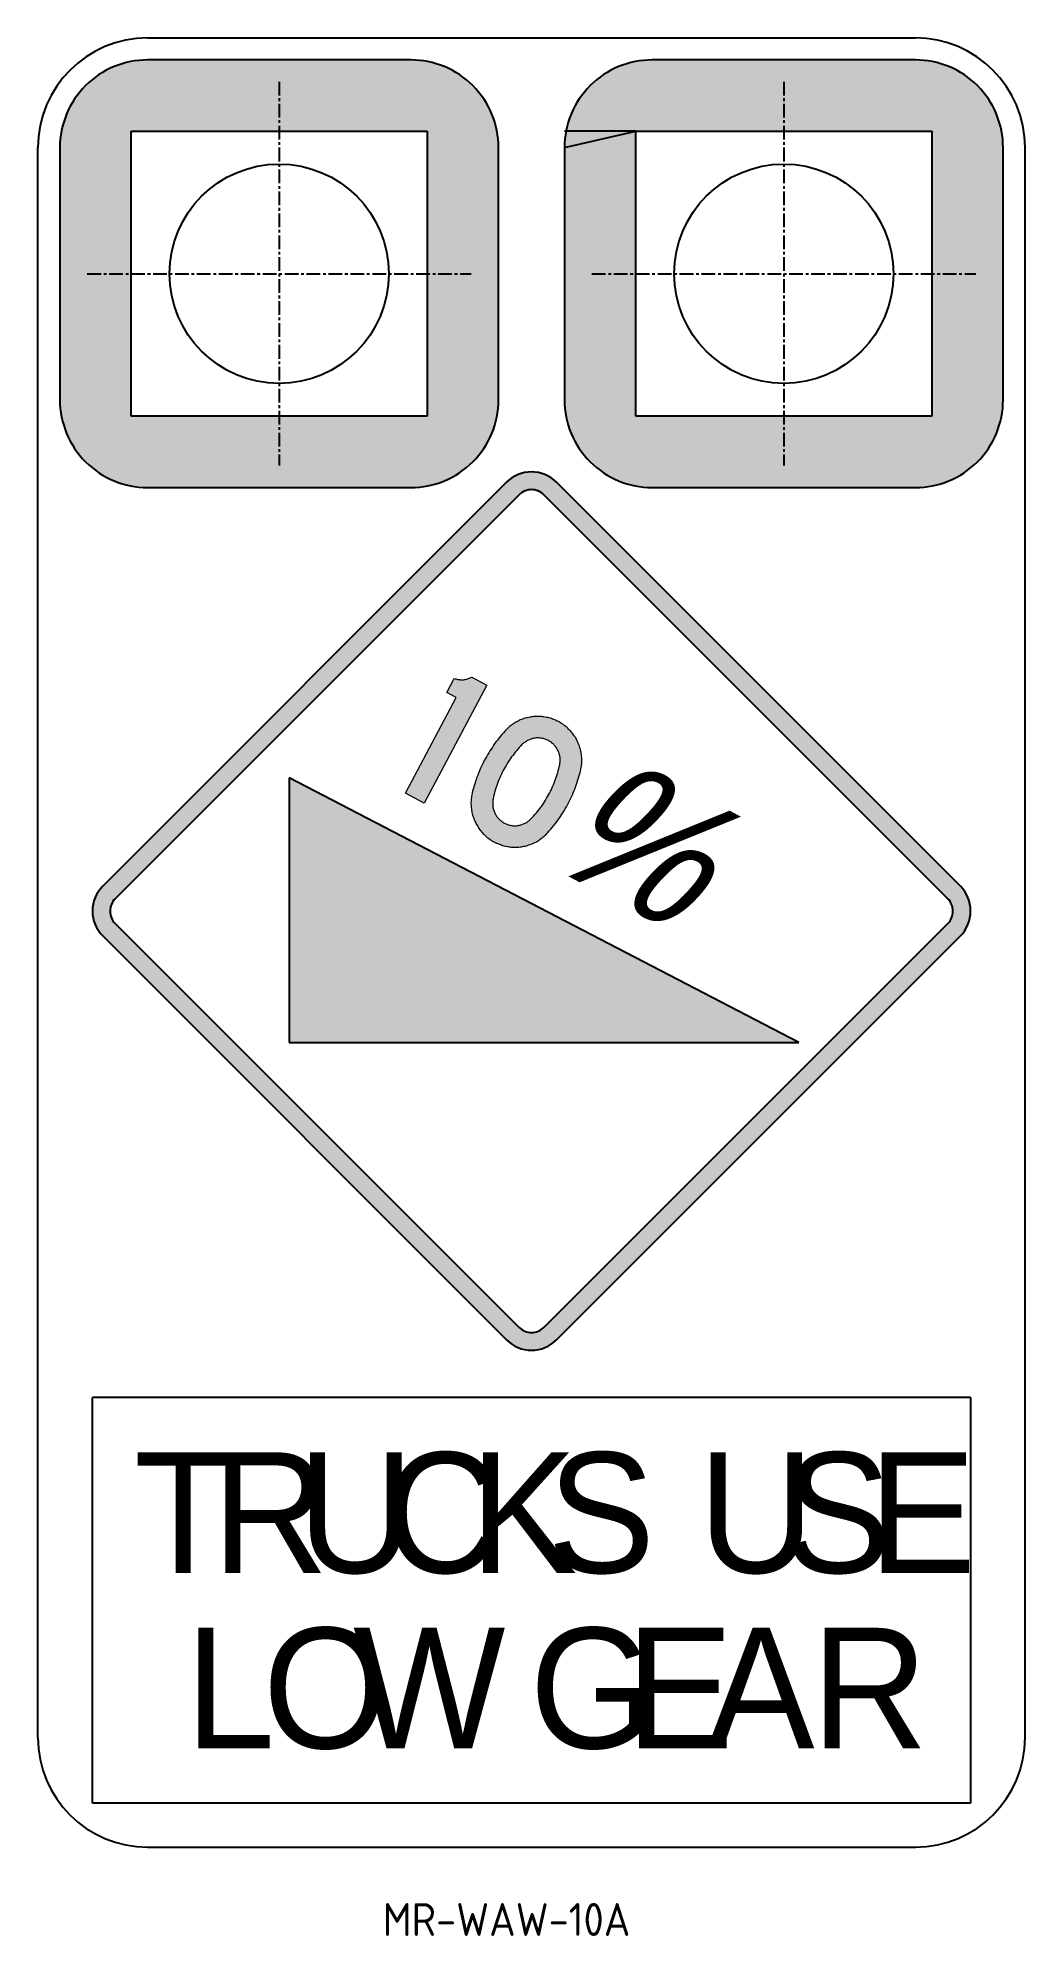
# Model space of a CAD drawing. Header units: millimetres. Extents: x -88 to 2, y 183 to 356.
import ezdxf

# ---------------------------------------------------------------- set-up
doc = ezdxf.new("R2010")
doc.units = ezdxf.units.MM
doc.linetypes.add('CENTER', pattern=[2, 1.25, -0.25, 0.25, -0.25])
for name, color, linetype in [('CENT25', 1, 'CENTER'), ('L25', 1, 'Continuous'), ('L35', 3, 'Continuous'), ('T25', 1, 'Continuous')]:
    doc.layers.add(name, color=color, linetype=linetype)
doc.styles.add('ARIAL', font='ARIAL.TTF', dxfattribs={"width": 0.9, "oblique": 15})
doc.styles.add('CSERIES', font='Cseries.shx')
doc.styles.add('ISO', font='iso')

# ---------------------------------------------------------------- blocks, each defined once
blk = doc.blocks.new('blk2')
at = {"layer": 'L35', "style": 'CSERIES'}
for s, p in [('U', (0, 0)), ('S', (5.21, 0)), ('E', (10.36, 0))]:
    blk.add_text(s, height=7.33, dxfattribs=at).set_placement(p)
blk = doc.blocks.new('blk1')
at = {"layer": 'L35', "style": 'CSERIES'}
for s, p in [('T', (0, 0)), ('R', (4.74, 0)), ('U', (9.95, 0)), ('C', (15.16, 0)), ('K', (20.41, 0)), ('S', (25.14, 0))]:
    blk.add_text(s, height=7.33, dxfattribs=at).set_placement(p)
blk = doc.blocks.new('blk3')
at = {"layer": 'L35'}
for name, p in [('blk1', (0, 0)), ('blk2', (34.3, 0))]:
    blk.add_blockref(name, p, dxfattribs=at)
blk = doc.blocks.new('blk5')
at = {"layer": 'L35', "style": 'CSERIES'}
for s, p in [('G', (0, 0)), ('E', (5.86, 0)), ('A', (10.79, 0)), ('R', (17.14, 0))]:
    blk.add_text(s, height=7.33, dxfattribs=at).set_placement(p)
blk = doc.blocks.new('blk4')
at = {"layer": 'L35', "style": 'CSERIES'}
for s, p in [('L', (0, 0)), ('O', (4.72, 0)), ('W', (10.21, 0))]:
    blk.add_text(s, height=7.33, dxfattribs=at).set_placement(p)
blk = doc.blocks.new('blk6')
at = {"layer": 'L35'}
for name, p in [('blk4', (0, 0)), ('blk5', (20.935625, 0))]:
    blk.add_blockref(name, p, dxfattribs=at)

msp = doc.modelspace()

# ---------------------------------------------------------------- hatches: boundary and pattern name
at = {"layer": 'L25'}
h = msp.add_hatch(color=256, dxfattribs=at)
h.paths.add_polyline_path([(-52.83, 347.25), (-52.83, 321.25), (-79.83, 321.25), (-79.83, 346.68), (-83.98, 351.41, 0.19903), (-86.33, 345.75), (-86.33, 322.75, 0.414214), (-78.33, 314.75), (-54.33, 314.75, 0.414214), (-46.33, 322.75), (-46.33, 345.75, 0.414214), (-54.33, 353.75), (-78.33, 353.75, 0.198795), (-83.98, 351.41), (-79.83, 346.68), (-79.83, 347.25)])
h.paths.add_polyline_path([(-6.81, 347.25), (-6.81, 346.2), (-1.32, 349.65, 0.271777), (-8.31, 353.75), (-32.31, 353.75, 0.414214), (-40.31, 345.75), (-40.31, 322.75, 0.414214), (-32.31, 314.75), (-8.31, 314.75, 0.414214), (-0.31, 322.75), (-0.31, 345.75, 0.128024), (-1.32, 349.65), (-6.81, 346.2), (-6.81, 321.25), (-33.81, 321.25), (-33.81, 347.25)])
at = {"layer": 'L25', "ltscale": 1000}
h = msp.add_hatch(color=256, dxfattribs=at)
edge = h.paths.add_edge_path(flags=16)
edge.add_arc((-80.16, 276.12), 1.6, 135, 225)
edge.add_line((-81.29, 274.99), (-44.45, 238.15))
edge.add_arc((-43.32, 239.28), 1.6, 225, 315)
edge.add_line((-42.19, 238.15), (-5.35, 274.99))
edge.add_arc((-6.48, 276.12), 1.6, 315, 405)
edge.add_line((-5.35, 277.25), (-42.19, 314.09))
edge.add_arc((-43.32, 312.96), 1.6, 45, 135)
edge.add_line((-44.45, 314.09), (-81.29, 277.25))
edge = h.paths.add_edge_path()
edge.add_arc((-43.32, 239.28), 3.21, 225, 315)
edge.add_line((-41.05, 237.01), (-4.21, 273.85))
edge.add_arc((-6.48, 276.12), 3.21, 315, 405)
edge.add_line((-4.21, 278.39), (-41.05, 315.23))
edge.add_arc((-43.32, 312.96), 3.21, 45, 135)
edge.add_line((-45.59, 315.23), (-82.42, 278.39))
edge.add_arc((-80.16, 276.12), 3.21, 135, 225)
edge.add_line((-82.42, 273.85), (-45.59, 237.01))
at = {"layer": 'L35', "linetype": 'Continuous'}
h = msp.add_hatch(color=1, dxfattribs=at)
h.paths.add_polyline_path([(-47.38, 296.72), (-48.77, 297.46), (-49.01, 297.34), (-49.22, 297.27), (-49.43, 297.23), (-49.65, 297.21), (-49.9, 297.22), (-50.13, 297.26), (-50.36, 297.34), (-51.04, 296.05), (-50.19, 295.59), (-54.82, 286.87), (-53.1, 285.96)])
h.paths.add_polyline_path([(-47.33, 290.38), (-47.43, 290.2), (-47.53, 290.02), (-47.63, 289.84), (-47.72, 289.65), (-47.81, 289.47), (-47.9, 289.28), (-47.99, 289.09), (-48.07, 288.9), (-48.15, 288.71), (-48.22, 288.52), (-48.29, 288.32), (-48.36, 288.13), (-48.43, 287.93), (-48.49, 287.74), (-48.55, 287.54), (-48.61, 287.34), (-48.66, 287.14), (-48.72, 286.94), (-48.74, 286.83), (-48.77, 286.72), (-48.79, 286.6), (-48.8, 286.48), (-48.82, 286.37), (-48.83, 286.25), (-48.84, 286.02), (-48.84, 285.91), (-48.83, 285.79), (-48.83, 285.67), (-48.82, 285.56), (-48.79, 285.33), (-48.77, 285.21), (-48.75, 285.1), (-48.72, 284.99), (-48.69, 284.88), (-48.66, 284.77), (-48.62, 284.66), (-48.54, 284.44), (-48.49, 284.33), (-48.44, 284.23), (-48.39, 284.12), (-48.34, 284.02), (-48.28, 283.92), (-48.22, 283.82), (-48.16, 283.72), (-48.09, 283.63), (-48.02, 283.54), (-47.95, 283.44), (-47.88, 283.36), (-47.8, 283.27), (-47.72, 283.18), (-47.64, 283.1), (-47.56, 283.02), (-47.47, 282.94), (-47.38, 282.87), (-47.2, 282.73), (-47.01, 282.6), (-46.91, 282.53), (-46.81, 282.48), (-46.7, 282.42), (-46.6, 282.37), (-46.5, 282.32), (-46.39, 282.27), (-46.28, 282.23), (-46.18, 282.18), (-45.96, 282.11), (-45.84, 282.08), (-45.73, 282.05), (-45.62, 282.03), (-45.5, 282.01), (-45.39, 281.99), (-45.28, 281.97), (-45.16, 281.96), (-45.04, 281.95), (-44.93, 281.95), (-44.81, 281.95), (-44.7, 281.95), (-44.58, 281.95), (-44.46, 281.96), (-44.35, 281.97), (-44.24, 281.99), (-44.12, 282.01), (-44.01, 282.03), (-43.78, 282.08), (-43.67, 282.11), (-43.56, 282.15), (-43.45, 282.18), (-43.34, 282.23), (-43.23, 282.27), (-43.13, 282.32), (-43.02, 282.37), (-42.92, 282.42), (-42.82, 282.48), (-42.72, 282.54), (-42.62, 282.6), (-42.52, 282.67), (-42.34, 282.8), (-42.25, 282.88), (-42.16, 282.95), (-42.08, 283.03), (-41.99, 283.11), (-41.91, 283.19), (-41.83, 283.28), (-41.7, 283.44), (-41.56, 283.59), (-41.43, 283.75), (-41.3, 283.91), (-41.17, 284.07), (-41.04, 284.24), (-40.92, 284.4), (-40.8, 284.57), (-40.68, 284.74), (-40.57, 284.91), (-40.46, 285.09), (-40.35, 285.26), (-40.25, 285.44), (-40.14, 285.62), (-40.04, 285.8), (-39.95, 285.98), (-39.85, 286.17), (-39.76, 286.35), (-39.67, 286.54), (-39.59, 286.73), (-39.51, 286.92), (-39.43, 287.11), (-39.35, 287.3), (-39.28, 287.5), (-39.21, 287.69), (-39.14, 287.89), (-39.08, 288.08), (-39.02, 288.28), (-38.96, 288.48), (-38.91, 288.68), (-38.86, 288.88), (-38.83, 288.99), (-38.81, 289.1), (-38.77, 289.33), (-38.75, 289.45), (-38.74, 289.56), (-38.73, 289.8), (-38.73, 289.91), (-38.74, 290.03), (-38.74, 290.14), (-38.77, 290.37), (-38.8, 290.6), (-38.83, 290.72), (-38.85, 290.83), (-38.88, 290.94), (-38.92, 291.05), (-38.95, 291.16), (-38.99, 291.27), (-39.03, 291.38), (-39.08, 291.49), (-39.13, 291.59), (-39.18, 291.7), (-39.23, 291.8), (-39.29, 291.9), (-39.35, 292), (-39.42, 292.1), (-39.48, 292.19), (-39.55, 292.28), (-39.62, 292.37), (-39.7, 292.46), (-39.77, 292.55), (-39.85, 292.63), (-39.93, 292.72), (-40.1, 292.88), (-40.19, 292.95), (-40.28, 293.02), (-40.38, 293.09), (-40.47, 293.16), (-40.57, 293.22), (-40.67, 293.28), (-40.77, 293.34), (-40.97, 293.45), (-41.07, 293.5), (-41.18, 293.55), (-41.29, 293.59), (-41.4, 293.63), (-41.51, 293.67), (-41.62, 293.71), (-41.73, 293.74), (-41.84, 293.77), (-41.96, 293.79), (-42.07, 293.81), (-42.18, 293.83), (-42.3, 293.85), (-42.41, 293.86), (-42.53, 293.87), (-42.64, 293.87), (-42.76, 293.87), (-42.88, 293.87), (-42.99, 293.87), (-43.11, 293.86), (-43.22, 293.85), (-43.34, 293.83), (-43.45, 293.81), (-43.57, 293.79), (-43.68, 293.76), (-43.79, 293.74), (-43.9, 293.71), (-44.12, 293.63), (-44.23, 293.59), (-44.34, 293.55), (-44.45, 293.5), (-44.55, 293.45), (-44.65, 293.39), (-44.75, 293.34), (-44.85, 293.28), (-44.95, 293.22), (-45.05, 293.15), (-45.23, 293.01), (-45.32, 292.94), (-45.41, 292.86), (-45.58, 292.71), (-45.66, 292.62), (-45.74, 292.54), (-45.88, 292.38), (-46.01, 292.23), (-46.14, 292.07), (-46.28, 291.91), (-46.4, 291.75), (-46.53, 291.58), (-46.65, 291.42), (-46.77, 291.25), (-46.89, 291.08), (-47, 290.9), (-47.11, 290.73), (-47.22, 290.56)])
h.paths.add_polyline_path([(-45.09, 290.23), (-44.91, 290.47), (-44.8, 290.61), (-44.62, 290.83), (-44.36, 291.12), (-44.13, 291.37), (-43.93, 291.53), (-43.72, 291.66), (-43.52, 291.75), (-43.3, 291.83), (-43.13, 291.87), (-42.99, 291.9), (-42.75, 291.91), (-42.49, 291.9), (-42.23, 291.85), (-42.01, 291.78), (-41.78, 291.68), (-41.57, 291.55), (-41.38, 291.39), (-41.19, 291.2), (-41.11, 291.09), (-41.03, 290.99), (-40.91, 290.77), (-40.81, 290.53), (-40.76, 290.33), (-40.74, 290.2), (-40.71, 290.07), (-40.71, 289.79), (-40.73, 289.63), (-40.74, 289.52), (-40.79, 289.29), (-40.85, 289.04), (-40.93, 288.76), (-40.98, 288.58), (-41.07, 288.31), (-41.15, 288.06), (-41.25, 287.8), (-41.38, 287.49), (-41.51, 287.22), (-41.59, 287.05), (-41.71, 286.81), (-41.88, 286.51), (-42.03, 286.25), (-42.13, 286.09), (-42.28, 285.87), (-42.44, 285.64), (-42.61, 285.41), (-42.77, 285.2), (-42.95, 284.99), (-43.13, 284.79), (-43.26, 284.65), (-43.42, 284.48), (-43.63, 284.3), (-43.84, 284.17), (-44.07, 284.05), (-44.32, 283.97), (-44.53, 283.93), (-44.79, 283.91), (-45, 283.91), (-45.27, 283.95), (-45.51, 284.02), (-45.74, 284.11), (-45.95, 284.23), (-46.14, 284.38), (-46.3, 284.54), (-46.46, 284.72), (-46.59, 284.92), (-46.71, 285.15), (-46.76, 285.3), (-46.8, 285.41), (-46.82, 285.54), (-46.85, 285.68), (-46.87, 285.96), (-46.86, 286.11), (-46.84, 286.25), (-46.77, 286.6), (-46.67, 286.97), (-46.58, 287.3), (-46.48, 287.58), (-46.42, 287.76), (-46.32, 288.01), (-46.22, 288.27), (-46.1, 288.52), (-45.98, 288.77), (-45.86, 289.01), (-45.73, 289.25), (-45.58, 289.49), (-45.41, 289.78), (-45.24, 290.03)], flags=16)
msp.add_hatch(color=1, dxfattribs=at).paths.add_polyline_path([(-65.41, 288.28), (-65.41, 264.13), (-18.95, 264.13)])

# ---------------------------------------------------------------- linework, layer by layer
at = {"color": 1, "lineweight": 0}
for points in [[(-48.77, 297.46), (-47.38, 296.72), (-53.1, 285.96), (-54.82, 286.87), (-50.19, 295.59), (-51.04, 296.05), (-50.36, 297.34), (-50.28, 297.31), (-50.21, 297.29), (-50.14, 297.27), (-50.06, 297.25), (-49.98, 297.24), (-49.9, 297.23), (-49.83, 297.22), (-49.75, 297.22), (-49.67, 297.21), (-49.59, 297.22), (-49.51, 297.22), (-49.44, 297.23), (-49.36, 297.25), (-49.28, 297.26), (-49.21, 297.28), (-49.13, 297.3), (-49.06, 297.33), (-48.99, 297.36), (-48.91, 297.39), (-48.84, 297.43), (-48.77, 297.46), (-48.77, 297.46)], [(-40.87, 293.4), (-40.97, 293.45), (-41.07, 293.5), (-41.18, 293.55), (-41.29, 293.59), (-41.4, 293.63), (-41.51, 293.67), (-41.62, 293.71), (-41.73, 293.74), (-41.84, 293.77), (-41.96, 293.79), (-42.07, 293.81), (-42.18, 293.83), (-42.3, 293.85), (-42.41, 293.86), (-42.53, 293.87), (-42.64, 293.87), (-42.76, 293.87), (-42.88, 293.87), (-42.99, 293.87), (-43.11, 293.86), (-43.22, 293.85), (-43.34, 293.83), (-43.45, 293.81), (-43.57, 293.79), (-43.68, 293.76), (-43.79, 293.74), (-43.9, 293.71), (-44.01, 293.67), (-44.12, 293.63), (-44.23, 293.59), (-44.34, 293.55), (-44.45, 293.5), (-44.55, 293.45), (-44.65, 293.39), (-44.75, 293.34), (-44.85, 293.28), (-44.95, 293.22), (-45.05, 293.15), (-45.14, 293.08), (-45.23, 293.01), (-45.32, 292.94), (-45.41, 292.86), (-45.5, 292.78), (-45.58, 292.71), (-45.66, 292.62), (-45.74, 292.54)], [(-38.86, 288.88), (-38.83, 288.99), (-38.81, 289.1), (-38.79, 289.22), (-38.77, 289.33), (-38.75, 289.45), (-38.74, 289.56), (-38.74, 289.68), (-38.73, 289.8), (-38.73, 289.91), (-38.74, 290.03), (-38.74, 290.14), (-38.76, 290.26), (-38.77, 290.37), (-38.79, 290.49), (-38.8, 290.6), (-38.83, 290.72), (-38.85, 290.83), (-38.88, 290.94), (-38.92, 291.05), (-38.95, 291.16), (-38.99, 291.27), (-39.03, 291.38), (-39.08, 291.49), (-39.13, 291.59), (-39.18, 291.7), (-39.23, 291.8), (-39.29, 291.9), (-39.35, 292), (-39.42, 292.1), (-39.48, 292.19), (-39.55, 292.28), (-39.62, 292.37), (-39.7, 292.46), (-39.77, 292.55), (-39.85, 292.63), (-39.93, 292.72), (-40.02, 292.8), (-40.1, 292.88), (-40.19, 292.95), (-40.28, 293.02), (-40.38, 293.09), (-40.47, 293.16), (-40.57, 293.22), (-40.67, 293.28), (-40.77, 293.34), (-40.87, 293.4)], [(-45.74, 292.54), (-45.88, 292.38), (-46.01, 292.23), (-46.14, 292.07), (-46.28, 291.91), (-46.4, 291.75), (-46.53, 291.58), (-46.65, 291.42), (-46.77, 291.25), (-46.89, 291.08), (-47, 290.9), (-47.11, 290.73), (-47.22, 290.56), (-47.33, 290.38), (-47.43, 290.2), (-47.53, 290.02), (-47.63, 289.84), (-47.72, 289.65), (-47.81, 289.47), (-47.9, 289.28), (-47.99, 289.09), (-48.07, 288.9), (-48.15, 288.71), (-48.22, 288.52), (-48.29, 288.32), (-48.36, 288.13), (-48.43, 287.93), (-48.49, 287.74), (-48.55, 287.54), (-48.61, 287.34), (-48.66, 287.14), (-48.72, 286.94)], [(-44.19, 291.3), (-44.32, 291.17), (-44.44, 291.03), (-44.56, 290.89), (-44.68, 290.75), (-44.8, 290.61), (-44.91, 290.47), (-45.02, 290.32), (-45.13, 290.18), (-45.24, 290.03), (-45.34, 289.88), (-45.44, 289.72), (-45.54, 289.57), (-45.63, 289.41), (-45.73, 289.25), (-45.81, 289.09), (-45.9, 288.93), (-45.98, 288.77), (-46.06, 288.6), (-46.14, 288.43), (-46.22, 288.27), (-46.29, 288.1), (-46.35, 287.93), (-46.42, 287.76), (-46.48, 287.58), (-46.54, 287.41), (-46.59, 287.24), (-46.65, 287.06), (-46.69, 286.88), (-46.74, 286.7), (-46.78, 286.53), (-46.82, 286.35)], [(-41.78, 291.68), (-41.86, 291.71), (-41.93, 291.75), (-42.01, 291.77), (-42.08, 291.8), (-42.16, 291.83), (-42.24, 291.85), (-42.32, 291.87), (-42.4, 291.88), (-42.48, 291.89), (-42.56, 291.9), (-42.64, 291.91), (-42.72, 291.91), (-42.81, 291.91), (-42.89, 291.91), (-42.97, 291.9), (-43.05, 291.89), (-43.13, 291.87), (-43.21, 291.85), (-43.29, 291.83), (-43.37, 291.81), (-43.44, 291.78), (-43.52, 291.75), (-43.6, 291.72), (-43.67, 291.69), (-43.74, 291.64), (-43.81, 291.6), (-43.88, 291.56), (-43.94, 291.51), (-44.01, 291.46), (-44.07, 291.41), (-44.13, 291.36), (-44.19, 291.3)], [(-40.75, 289.47), (-40.73, 289.55), (-40.73, 289.63), (-40.72, 289.71), (-40.71, 289.79), (-40.71, 289.87), (-40.71, 289.95), (-40.71, 290.04), (-40.72, 290.12), (-40.74, 290.2), (-40.75, 290.28), (-40.77, 290.36), (-40.79, 290.44), (-40.81, 290.52), (-40.84, 290.59), (-40.87, 290.67), (-40.9, 290.74), (-40.94, 290.82), (-40.98, 290.89), (-41.02, 290.96), (-41.06, 291.03), (-41.11, 291.09), (-41.16, 291.16), (-41.21, 291.22), (-41.27, 291.28), (-41.32, 291.34), (-41.39, 291.39), (-41.45, 291.45), (-41.51, 291.5), (-41.58, 291.55), (-41.64, 291.59), (-41.71, 291.63), (-41.78, 291.68)], [(-43.38, 284.52), (-43.26, 284.65), (-43.13, 284.79), (-43.01, 284.92), (-42.89, 285.06), (-42.77, 285.2), (-42.66, 285.35), (-42.55, 285.49), (-42.44, 285.64), (-42.33, 285.79), (-42.23, 285.94), (-42.13, 286.09), (-42.03, 286.25), (-41.94, 286.41), (-41.85, 286.57), (-41.76, 286.73), (-41.67, 286.89), (-41.59, 287.05), (-41.51, 287.22), (-41.43, 287.38), (-41.36, 287.55), (-41.29, 287.72), (-41.22, 287.89), (-41.15, 288.06), (-41.09, 288.23), (-41.03, 288.41), (-40.98, 288.58), (-40.93, 288.76), (-40.88, 288.94), (-40.83, 289.11), (-40.79, 289.29), (-40.75, 289.47)], [(-41.83, 283.28), (-41.7, 283.44), (-41.56, 283.59), (-41.43, 283.75), (-41.3, 283.91), (-41.17, 284.07), (-41.04, 284.24), (-40.92, 284.4), (-40.8, 284.57), (-40.68, 284.74), (-40.57, 284.91), (-40.46, 285.09), (-40.35, 285.26), (-40.25, 285.44), (-40.14, 285.62), (-40.04, 285.8), (-39.95, 285.98), (-39.85, 286.17), (-39.76, 286.35), (-39.67, 286.54), (-39.59, 286.73), (-39.51, 286.92), (-39.43, 287.11), (-39.35, 287.3), (-39.28, 287.5), (-39.21, 287.69), (-39.14, 287.89), (-39.08, 288.08), (-39.02, 288.28), (-38.96, 288.48), (-38.91, 288.68), (-38.86, 288.88)], [(-48.72, 286.94), (-48.74, 286.83), (-48.77, 286.72), (-48.79, 286.6), (-48.8, 286.48), (-48.82, 286.37), (-48.83, 286.25), (-48.83, 286.14), (-48.84, 286.02), (-48.84, 285.91), (-48.83, 285.79), (-48.83, 285.67), (-48.82, 285.56), (-48.8, 285.44), (-48.79, 285.33), (-48.77, 285.21), (-48.75, 285.1), (-48.72, 284.99), (-48.69, 284.88), (-48.66, 284.77), (-48.62, 284.66), (-48.58, 284.55), (-48.54, 284.44), (-48.49, 284.33), (-48.44, 284.23), (-48.39, 284.12), (-48.34, 284.02), (-48.28, 283.92), (-48.22, 283.82), (-48.16, 283.72), (-48.09, 283.63), (-48.02, 283.54), (-47.95, 283.44), (-47.88, 283.36), (-47.8, 283.27), (-47.72, 283.18), (-47.64, 283.1), (-47.56, 283.02), (-47.47, 282.94), (-47.38, 282.87), (-47.29, 282.8), (-47.2, 282.73), (-47.1, 282.66), (-47.01, 282.6), (-46.91, 282.53), (-46.81, 282.48), (-46.7, 282.42)], [(-46.82, 286.35), (-46.84, 286.27), (-46.85, 286.19), (-46.86, 286.11), (-46.86, 286.02), (-46.86, 285.94), (-46.86, 285.86), (-46.86, 285.78), (-46.85, 285.7), (-46.84, 285.62), (-46.82, 285.54), (-46.81, 285.46), (-46.79, 285.38), (-46.76, 285.3), (-46.73, 285.22), (-46.7, 285.15), (-46.67, 285.07), (-46.63, 285), (-46.6, 284.93), (-46.55, 284.86), (-46.51, 284.79), (-46.46, 284.72), (-46.41, 284.66), (-46.36, 284.6), (-46.31, 284.54), (-46.25, 284.48), (-46.19, 284.42), (-46.13, 284.37), (-46.06, 284.32), (-46, 284.27), (-45.93, 284.23), (-45.86, 284.18), (-45.79, 284.14)], [(-45.79, 284.14), (-45.71, 284.11), (-45.64, 284.07), (-45.57, 284.04), (-45.49, 284.01), (-45.41, 283.99), (-45.33, 283.97), (-45.25, 283.95), (-45.17, 283.94), (-45.09, 283.92), (-45.01, 283.91), (-44.93, 283.91), (-44.85, 283.91), (-44.77, 283.91), (-44.69, 283.91), (-44.6, 283.92), (-44.52, 283.93), (-44.44, 283.95), (-44.36, 283.96), (-44.28, 283.99), (-44.21, 284.01), (-44.13, 284.04), (-44.05, 284.07), (-43.98, 284.1), (-43.9, 284.13), (-43.83, 284.17), (-43.76, 284.21), (-43.69, 284.26), (-43.63, 284.31), (-43.56, 284.36), (-43.5, 284.41), (-43.44, 284.46), (-43.38, 284.52)], [(-46.7, 282.42), (-46.6, 282.37), (-46.5, 282.32), (-46.39, 282.27), (-46.28, 282.23), (-46.18, 282.18), (-46.07, 282.15), (-45.96, 282.11), (-45.84, 282.08), (-45.73, 282.05), (-45.62, 282.03), (-45.5, 282.01), (-45.39, 281.99), (-45.28, 281.97), (-45.16, 281.96), (-45.04, 281.95), (-44.93, 281.95), (-44.81, 281.95), (-44.7, 281.95), (-44.58, 281.95), (-44.46, 281.96), (-44.35, 281.97), (-44.24, 281.99), (-44.12, 282.01), (-44.01, 282.03), (-43.89, 282.05), (-43.78, 282.08), (-43.67, 282.11), (-43.56, 282.15), (-43.45, 282.18), (-43.34, 282.23), (-43.23, 282.27), (-43.13, 282.32), (-43.02, 282.37), (-42.92, 282.42), (-42.82, 282.48), (-42.72, 282.54), (-42.62, 282.6), (-42.52, 282.67), (-42.43, 282.74), (-42.34, 282.8), (-42.25, 282.88), (-42.16, 282.95), (-42.08, 283.03), (-41.99, 283.11), (-41.91, 283.19), (-41.83, 283.28)]]:
    msp.add_lwpolyline(points, dxfattribs=at)
at = {"layer": 'CENT25'}
for p, q in [((-66.33, 351.75), (-66.33, 316.75)), ((-20.31, 351.75), (-20.31, 316.75)), ((-83.83, 334.25), (-48.83, 334.25)), ((-37.81, 334.25), (-2.81, 334.25))]:
    msp.add_line(p, q, dxfattribs=at)
at = {"layer": 'L25'}
for p, q in [((-33.81, 347.25), (-40.31, 347.25)), ((-40.31, 345.75), (-33.81, 347.25))]:
    msp.add_line(p, q, dxfattribs=at)
at = {"layer": 'L35'}
for p, q in [((-78.33, 355.75), (-8.31, 355.75)), ((-79.83, 347.25), (-52.83, 347.25)), ((-79.83, 321.25), (-79.83, 347.25)), ((-52.83, 347.25), (-52.83, 321.25)), ((-33.81, 347.25), (-6.81, 347.25)), ((-33.81, 321.25), (-33.81, 347.25)), ((-6.81, 347.25), (-6.81, 321.25)), ((-88.33, 200.75), (-88.33, 345.75)), ((1.69, 200.75), (1.69, 345.75)), ((-52.83, 321.25), (-79.83, 321.25)), ((-6.81, 321.25), (-33.81, 321.25)), ((-3.29, 231.76), (-83.35, 231.76)), ((-83.35, 194.76), (-83.35, 231.76)), ((-3.29, 231.76), (-3.29, 194.76)), ((-3.29, 194.76), (-83.35, 194.76)), ((-78.33, 190.75), (-8.31, 190.75))]:
    msp.add_line(p, q, dxfattribs=at)
at = {"layer": 'L35', "color": 1, "linetype": 'Continuous'}
for p, q in [((-65.41, 288.28), (-65.41, 264.13)), ((-18.95, 264.13), (-65.41, 288.28)), ((-65.41, 264.13), (-18.95, 264.13))]:
    msp.add_line(p, q, dxfattribs=at)
at = {"layer": 'L35'}
for points in [[(-78.33, 353.75, 0.414214), (-86.33, 345.75), (-86.33, 322.75, 0.414214), (-78.33, 314.75), (-54.33, 314.75, 0.414214), (-46.33, 322.75), (-46.33, 345.75, 0.414214), (-54.33, 353.75)], [(-32.31, 353.75, 0.414214), (-40.31, 345.75), (-40.31, 322.75, 0.414214), (-32.31, 314.75), (-8.31, 314.75, 0.414214), (-0.31, 322.75), (-0.31, 345.75, 0.414214), (-8.31, 353.75)]]:
    msp.add_lwpolyline(points, format="xyb", close=True, dxfattribs=at)
for centre in [(-66.33, 334.25), (-20.31, 334.25)]:
    msp.add_circle(centre, 10, dxfattribs=at)
for centre, start, end in [((-78.33, 345.75), 90, 180), ((-8.31, 345.75), 0, 90), ((-78.33, 200.75), 180, 270), ((-8.31, 200.75), 270, 0)]:
    msp.add_arc(centre, 10, start, end, dxfattribs=at)
at = {"layer": 'T25', "flags": 128}
msp.add_lwpolyline([(-45.59, 237.01, 0.414214), (-41.05, 237.01), (-4.21, 273.85, 0.414214), (-4.21, 278.39), (-41.05, 315.23, 0.414214), (-45.59, 315.23), (-82.42, 278.39, 0.414214), (-82.42, 273.85)], format="xyb", close=True, dxfattribs=at)
at = {"layer": 'T25'}
msp.add_lwpolyline([(-81.29, 277.25, 0.414214), (-81.29, 274.99), (-44.45, 238.15, 0.414214), (-42.19, 238.15), (-5.35, 274.99, 0.414214), (-5.35, 277.25), (-42.19, 314.09, 0.414214), (-44.45, 314.09)], format="xyb", close=True, dxfattribs=at)

# ---------------------------------------------------------------- block references
at = {"layer": 'L35', "xscale": 1.5, "yscale": 1.5, "zscale": 1.5}
for name, p in [('blk3', (-79.57, 215.76)), ('blk6', (-74.9, 199.76))]:
    msp.add_blockref(name, p, dxfattribs=at)

# ---------------------------------------------------------------- texts
at = {"layer": 'L35', "color": 1, "linetype": 'Continuous', "insert": (-36.69, 291.36), "char_height": 12.19, "width": 97.515, "attachment_point": 1, "rotation": 332, "style": 'ARIAL'}
msp.add_mtext('%', dxfattribs=at)
at = {"layer": 'T25', "color": 3, "style": 'ISO'}
msp.add_text('MR-WAW-10A', height=3, dxfattribs=at).set_placement((-56.88, 182.65))

doc.saveas('drawing.dxf')
